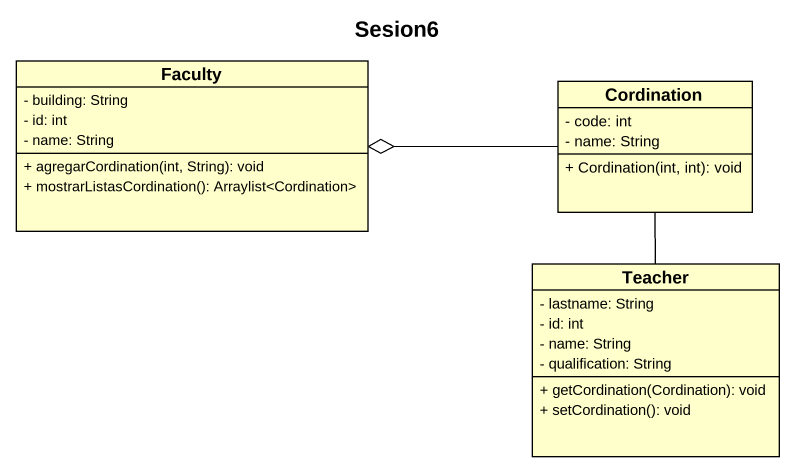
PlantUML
@startuml
title Sesion6
hide circle
hide empty members
skinparam classAttributeIconSize 0
class Faculty {
  - building: String
  - id: int
  - name: String
  + agregarCordination(int, String): void
  + mostrarListasCordination(): Arraylist<Cordination>
}
class Cordination {
  - code: int
  - name: String
  + Cordination(int, int): void
}
class Teacher {
  - lastname: String
  - id: int
  - name: String
  - qualification: String
  + getCordination(Cordination): void
  + setCordination(): void
}
Cordination -left-o Faculty
Teacher -up- Cordination
@enduml
